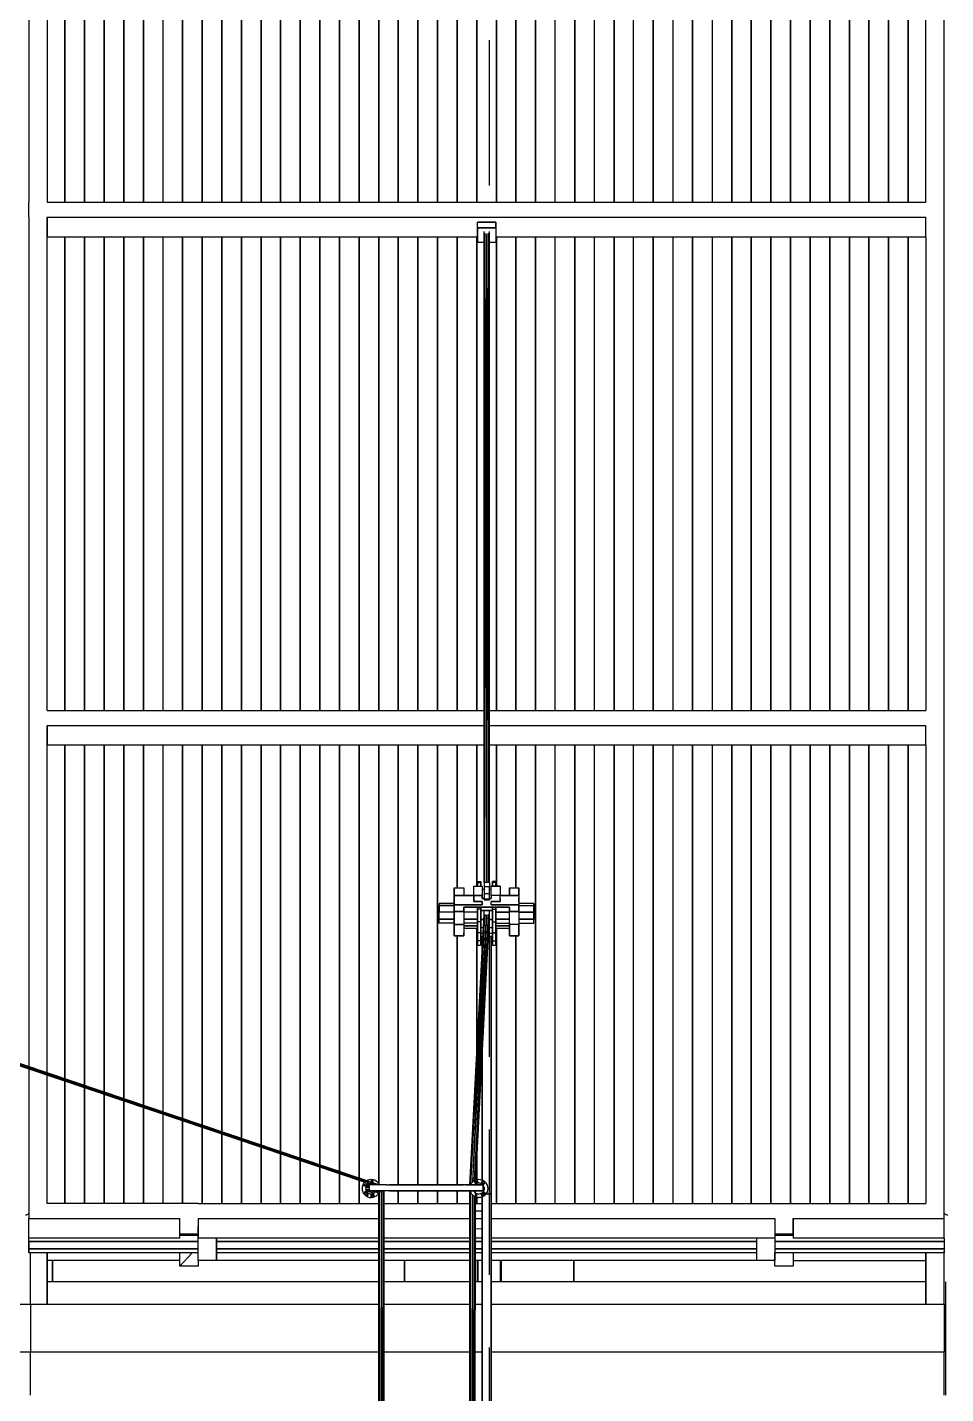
# Model space of a CAD drawing. Extents: x -43 to 90, y 6 to 81.
# Drawn here: x 25.14 to 29.15, y 19.53 to 25.5 of the extents above; entities that cross this region are included whole.
import ezdxf

# ---------------------------------------------------------------- set-up
doc = ezdxf.new("R2010")
doc.units = 0
doc.header["$LTSCALE"] = 0.1
doc.header["$MEASUREMENT"] = 0
doc.linetypes.add('HIDDEN', pattern=[9.525, 6.35, -3.175])
doc.layers.add('cobertura nova', color=4, linetype='CONTINUOUS')
doc.layers.add('hachures cobertura', color=252, linetype='CONTINUOUS')

msp = doc.modelspace()

# ---------------------------------------------------------------- linework, layer by layer
at = {"layer": 'cobertura nova'}
for p, q in [((25.1451, 26.8273), (25.1451, 24.7368)), ((29.1451, 24.7368), (29.1451, 26.8273)), ((25.2251, 26.7408), (25.2251, 24.7368)), ((29.0651, 24.7368), (29.0651, 26.7408)), ((25.1451, 24.6714), (25.1451, 24.7368)), ((25.2251, 24.7368), (29.0651, 24.7368)), ((29.1451, 24.6714), (29.1451, 24.7368)), ((25.1451, 24.6714), (25.1451, 22.5155)), ((25.2251, 24.6714), (29.0651, 24.6714)), ((25.2251, 24.6714), (25.2251, 24.5849)), ((25.2251, 22.5155), (25.2251, 24.6714)), ((29.0651, 24.5849), (29.0651, 24.6714)), ((29.1451, 22.5155), (29.1451, 24.6714)), ((27.1051, 24.6502), (27.1851, 24.6502)), ((27.1051, 24.6258), (27.1051, 24.6502)), ((27.1851, 24.6502), (27.1051, 24.6502)), ((27.1851, 24.6258), (27.1051, 24.6258)), ((27.1051, 24.6258), (27.1051, 24.5605)), ((27.1051, 24.5605), (27.1051, 24.6258)), ((27.1051, 24.6258), (27.1851, 24.6258)), ((27.1851, 24.6502), (27.1851, 24.6258)), ((27.1851, 24.6258), (27.1851, 24.6502)), ((27.1851, 24.6258), (27.1851, 24.5605)), ((27.1051, 24.5849), (25.2251, 24.5849)), ((27.1021, 22.5155), (27.1021, 24.5849)), ((27.1051, 24.5605), (27.1051, 24.5849)), ((27.134, 24.5605), (27.1051, 24.5605)), ((27.134, 21.763), (27.134, 24.6091)), ((27.1372, 21.763), (27.134, 24.6091)), ((27.1373, 24.6023), (27.145, 21.763)), ((27.1373, 21.763), (27.1373, 24.6023)), ((27.1452, 24.5994), (27.153, 21.763)), ((27.1452, 24.5994), (27.1452, 21.763)), ((27.1532, 24.6023), (27.1564, 21.763)), ((27.1532, 21.763), (27.1532, 24.6023)), ((27.1564, 24.6091), (27.1564, 21.763)), ((27.1851, 24.5605), (27.1564, 24.5605)), ((27.1851, 24.5849), (27.1851, 24.5605)), ((29.0651, 24.5849), (27.1851, 24.5849)), ((27.1878, 22.5155), (27.1878, 24.5849)), ((29.0651, 24.5849), (29.0651, 22.5155)), ((25.1451, 22.5155), (25.1451, 22.4502)), ((25.2251, 22.5155), (27.134, 22.5155)), ((27.1564, 22.5155), (29.0651, 22.5155)), ((29.1451, 22.4502), (29.1451, 22.5155)), ((25.1451, 22.4502), (25.1451, 20.9592)), ((25.2251, 22.4502), (27.134, 22.4502)), ((25.2251, 22.4502), (25.2251, 22.3637)), ((25.2251, 20.9322), (25.2251, 22.4502)), ((27.1564, 22.4502), (29.0651, 22.4502)), ((29.0651, 22.3637), (29.0651, 22.4502)), ((29.1451, 20.3597), (29.1451, 22.4502)), ((27.134, 22.3637), (25.2251, 22.3637)), ((29.0651, 22.3637), (27.1564, 22.3637)), ((27.1878, 21.7473), (27.1878, 22.3637)), ((29.0651, 22.3637), (29.0651, 20.3597)), ((27.09, 21.7473), (27.1253, 21.7473)), ((27.09, 21.7067), (27.09, 21.7473)), ((27.1049, 21.7676), (27.1193, 21.7676)), ((27.1049, 21.7676), (27.1049, 21.7489)), ((27.1049, 21.7624), (27.1049, 21.7676)), ((27.1049, 21.7473), (27.1049, 21.7624)), ((27.1049, 21.7624), (27.1193, 21.7624)), ((27.1049, 21.7624), (27.1049, 21.7473)), ((27.1049, 21.7489), (27.1049, 21.7489)), ((27.1049, 21.7473), (27.1049, 21.7489)), ((27.1049, 21.7489), (27.1049, 21.7473)), ((27.1193, 21.7676), (27.1193, 21.7624)), ((27.1193, 21.7624), (27.1193, 21.7676)), ((27.1193, 21.7624), (27.1193, 21.7473)), ((27.1193, 21.7473), (27.1193, 21.7624)), ((27.1253, 21.7473), (27.1253, 21.7067)), ((27.1582, 21.763), (27.1339, 21.763)), ((27.1339, 21.763), (27.1339, 21.744)), ((27.1339, 21.744), (27.1339, 21.7138)), ((27.1582, 21.744), (27.1339, 21.744)), ((27.1582, 21.763), (27.1582, 21.744)), ((27.1582, 21.7138), (27.1582, 21.744)), ((27.1649, 21.7067), (27.1649, 21.7473)), ((27.1649, 21.7473), (27.2041, 21.7473)), ((27.2041, 21.7473), (27.1649, 21.7473)), ((27.1705, 21.7676), (27.1705, 21.7489)), ((27.1705, 21.7624), (27.1705, 21.7676)), ((27.1849, 21.7676), (27.1705, 21.7676)), ((27.1705, 21.7676), (27.1705, 21.7624)), ((27.1705, 21.7489), (27.1705, 21.7676)), ((27.1705, 21.7473), (27.1705, 21.7624)), ((27.1849, 21.7624), (27.1705, 21.7624)), ((27.1705, 21.7624), (27.1705, 21.7473)), ((27.1705, 21.7489), (27.1705, 21.7473)), ((27.1705, 21.7489), (27.1705, 21.7489)), ((27.1705, 21.7473), (27.1705, 21.7489)), ((27.1705, 21.7489), (27.1705, 21.7489)), ((27.1849, 21.7676), (27.1849, 21.7624)), ((27.1849, 21.7624), (27.1849, 21.7676)), ((27.1849, 21.7473), (27.1849, 21.7624)), ((27.1849, 21.7624), (27.1849, 21.7473)), ((27.2041, 21.7473), (27.2041, 21.7067)), ((27.0037, 21.7393), (27.0455, 21.7393)), ((27.0037, 21.7393), (27.0037, 21.696)), ((27.0037, 21.7063), (27.0037, 21.7393)), ((27.0037, 21.696), (27.0037, 21.7063)), ((27.0037, 21.7063), (27.0455, 21.7063)), ((27.0455, 21.7059), (27.0037, 21.7059)), ((27.0037, 21.7059), (27.0037, 21.6654)), ((27.0037, 21.6654), (27.0037, 21.7059)), ((27.0037, 21.7059), (27.0037, 21.7059)), ((27.0037, 21.691), (27.0037, 21.7039)), ((27.0037, 21.6776), (27.0037, 21.696)), ((27.0037, 21.691), (27.0037, 21.691)), ((27.0037, 21.6707), (27.0037, 21.691)), ((27.0037, 21.691), (27.0037, 21.691)), ((27.0455, 21.7393), (27.0455, 21.7063)), ((27.0455, 21.7063), (27.09, 21.7063)), ((27.09, 21.7059), (27.0455, 21.7059)), ((27.09, 21.7201), (27.09, 21.7333)), ((27.09, 21.7201), (27.09, 21.7201)), ((27.09, 21.6796), (27.09, 21.7201)), ((27.1253, 21.7067), (27.09, 21.7067)), ((27.09, 21.7067), (27.09, 21.6928)), ((27.09, 21.6928), (27.09, 21.7067)), ((27.09, 21.7067), (27.09, 21.7067)), ((27.09, 21.7067), (27.1253, 21.7067)), ((27.09, 21.6928), (27.09, 21.6796)), ((27.09, 21.6796), (27.09, 21.6928)), ((27.1253, 21.7333), (27.1339, 21.7333)), ((27.1253, 21.6928), (27.1253, 21.7067)), ((27.1253, 21.7067), (27.1253, 21.7067)), ((27.1253, 21.7067), (27.1253, 21.7067)), ((27.1253, 21.7067), (27.1253, 21.6928)), ((27.1253, 21.7067), (27.1253, 21.7067)), ((27.1339, 21.6928), (27.1253, 21.6928)), ((27.1253, 21.6928), (27.1339, 21.6928)), ((27.1339, 21.7138), (27.1339, 21.6901)), ((27.1582, 21.7138), (27.1339, 21.7138)), ((27.1339, 21.6901), (27.1339, 21.6867)), ((27.1582, 21.6901), (27.1339, 21.6901)), ((27.1339, 21.6867), (27.1582, 21.6867)), ((27.1582, 21.7333), (27.1649, 21.7333)), ((27.1582, 21.6901), (27.1582, 21.7138)), ((27.1649, 21.6928), (27.1582, 21.6928)), ((27.1582, 21.6928), (27.1649, 21.6928)), ((27.1582, 21.6867), (27.1582, 21.6901)), ((27.2041, 21.7067), (27.1649, 21.7067)), ((27.1649, 21.7067), (27.1649, 21.6928)), ((27.2041, 21.6928), (27.2041, 21.7067)), ((27.2041, 21.7063), (27.2447, 21.7063)), ((27.2447, 21.7059), (27.2041, 21.7059)), ((27.2041, 21.6796), (27.2041, 21.6928)), ((27.2041, 21.6928), (27.2041, 21.6796)), ((27.2447, 21.7063), (27.2447, 21.7393)), ((27.2447, 21.7393), (27.2865, 21.7393)), ((27.2447, 21.7393), (27.2447, 21.7063)), ((27.2447, 21.7063), (27.2865, 21.7063)), ((27.2865, 21.7059), (27.2447, 21.7059)), ((27.2865, 21.7063), (27.2865, 21.7393)), ((27.2865, 21.7393), (27.2865, 21.7063)), ((27.2865, 21.7063), (27.2865, 21.7393)), ((27.2865, 21.7063), (27.2865, 21.7059)), ((27.2865, 21.7059), (27.2865, 21.6654)), ((27.2865, 21.6772), (27.2865, 21.6956)), ((26.9383, 21.6707), (26.9383, 21.6621)), ((27.0037, 21.6707), (26.9383, 21.6707)), ((26.9383, 21.6337), (26.9383, 21.6621)), ((26.9383, 21.6621), (27.0037, 21.6621)), ((27.0037, 21.6621), (26.9383, 21.6621)), ((26.9383, 21.6621), (26.9383, 21.6337)), ((26.9383, 21.6022), (26.9383, 21.6337)), ((27.0037, 21.6337), (26.9383, 21.6337)), ((27.0037, 21.6776), (27.0037, 21.6772)), ((27.0037, 21.6776), (27.0037, 21.6776)), ((27.0037, 21.6772), (27.0037, 21.6772)), ((27.0455, 21.6657), (27.0037, 21.6657)), ((27.0037, 21.6654), (27.0037, 21.6554)), ((27.0037, 21.6654), (27.0455, 21.6654)), ((27.0037, 21.6551), (27.0037, 21.6654)), ((27.0037, 21.6554), (27.0037, 21.637)), ((27.0037, 21.6367), (27.0037, 21.6551)), ((27.0037, 21.637), (27.0455, 21.637)), ((27.0455, 21.6367), (27.0037, 21.6367)), ((27.0037, 21.6367), (27.0037, 21.5788)), ((27.0037, 21.5788), (27.0037, 21.6367)), ((27.1253, 21.6657), (27.0455, 21.6657)), ((27.0455, 21.6654), (27.1253, 21.6654)), ((27.0455, 21.6554), (27.0455, 21.6551)), ((27.0455, 21.6551), (27.0455, 21.6554)), ((27.0455, 21.6554), (27.1253, 21.6554)), ((27.0455, 21.6551), (27.0455, 21.6367)), ((27.1253, 21.6551), (27.0455, 21.6551)), ((27.0455, 21.637), (27.0455, 21.6551)), ((27.0455, 21.6367), (27.0455, 21.5788)), ((27.1049, 21.6337), (27.0455, 21.6337)), ((27.0726, 20.442), (27.134, 21.6253)), ((27.0761, 20.4432), (27.134, 21.6253)), ((27.09, 21.6796), (27.1253, 21.6796)), ((27.1253, 21.6796), (27.09, 21.6796)), ((27.1564, 21.6253), (27.0961, 20.4617)), ((27.1049, 21.6461), (27.1049, 21.6551)), ((27.1049, 21.6551), (27.1049, 21.6461)), ((27.1049, 21.5918), (27.1049, 21.6461)), ((27.1193, 21.6461), (27.1049, 21.6461)), ((27.1049, 21.6461), (27.1049, 21.5918)), ((27.1193, 21.6461), (27.1193, 21.6551)), ((27.1193, 21.5918), (27.1193, 21.6461)), ((27.1705, 21.6412), (27.1193, 21.6412)), ((27.1193, 21.6412), (27.1193, 21.602)), ((27.1193, 21.6412), (27.1705, 21.6412)), ((27.1194, 21.6551), (27.1194, 21.6461)), ((27.1194, 21.6461), (27.1194, 21.5918)), ((27.1253, 21.6796), (27.1253, 21.6657)), ((27.1253, 21.6654), (27.1253, 21.6796)), ((27.1253, 21.6654), (27.1253, 21.6796)), ((27.1253, 21.6554), (27.1649, 21.6554)), ((27.1649, 21.6551), (27.1253, 21.6551)), ((27.134, 21.6253), (27.134, 21.6412)), ((27.134, 21.6253), (27.1373, 21.6213)), ((27.1532, 21.6213), (27.1564, 21.6253)), ((27.1557, 21.6412), (27.1564, 21.6253)), ((27.1564, 21.6412), (27.1564, 21.6253)), ((27.1649, 21.6657), (27.1649, 21.6796)), ((27.1649, 21.6796), (27.2041, 21.6796)), ((27.2041, 21.6796), (27.1649, 21.6796)), ((27.1649, 21.6657), (27.1649, 21.6654)), ((27.2447, 21.6657), (27.1649, 21.6657)), ((27.1649, 21.6654), (27.1649, 21.6657)), ((27.1649, 21.6654), (27.2447, 21.6654)), ((27.1649, 21.6554), (27.2447, 21.6554)), ((27.2447, 21.6551), (27.1649, 21.6551)), ((27.1705, 21.6551), (27.1705, 21.6461)), ((27.1705, 21.6461), (27.1705, 21.6551)), ((27.1705, 21.6551), (27.1705, 21.6412)), ((27.1705, 21.6461), (27.1849, 21.6461)), ((27.1705, 21.6461), (27.1705, 21.5918)), ((27.1705, 21.5918), (27.1705, 21.6461)), ((27.1705, 21.6412), (27.1705, 21.6412)), ((27.1705, 21.6412), (27.1705, 21.602)), ((27.1849, 21.6461), (27.1849, 21.6551)), ((27.1849, 21.6551), (27.1849, 21.6461)), ((27.1849, 21.5918), (27.1849, 21.6461)), ((27.1849, 21.6461), (27.1849, 21.5918)), ((27.1849, 21.6337), (27.2447, 21.6337)), ((27.2447, 21.6337), (27.1849, 21.6337)), ((27.1849, 21.6337), (27.1849, 21.6022)), ((27.2865, 21.6657), (27.2447, 21.6657)), ((27.2447, 21.6654), (27.2865, 21.6654)), ((27.2447, 21.6551), (27.2447, 21.6554)), ((27.2447, 21.6367), (27.2447, 21.6551)), ((27.2447, 21.6551), (27.2447, 21.637)), ((27.2447, 21.637), (27.2865, 21.637)), ((27.2865, 21.6367), (27.2447, 21.6367)), ((27.2447, 21.5788), (27.2447, 21.6367)), ((27.3519, 21.6707), (27.2865, 21.6707)), ((27.2865, 21.6654), (27.2865, 21.6551)), ((27.2865, 21.6554), (27.2865, 21.6654)), ((27.2865, 21.6621), (27.3519, 21.6621)), ((27.2865, 21.637), (27.2865, 21.6554)), ((27.2865, 21.6551), (27.2865, 21.6367)), ((27.2865, 21.6367), (27.2865, 21.5788)), ((27.2865, 21.6337), (27.3519, 21.6337)), ((27.3519, 21.6337), (27.2865, 21.6337)), ((27.3519, 21.6621), (27.3519, 21.6707)), ((27.3519, 21.6707), (27.3519, 21.6621)), ((27.3519, 21.6337), (27.3519, 21.6621)), ((27.3519, 21.6621), (27.3519, 21.6337)), ((27.3519, 21.6337), (27.3519, 21.6337)), ((27.3519, 21.6022), (27.3519, 21.6337)), ((27.3519, 21.6337), (27.3519, 21.6022)), ((23.1915, 21.6186), (26.6774, 20.442)), ((23.1915, 21.6157), (26.6773, 20.442)), ((23.1915, 21.6157), (26.6206, 20.4591)), ((23.1915, 21.6106), (26.6204, 20.459)), ((26.6163, 20.4561), (23.1915, 21.6106)), ((23.1915, 21.6063), (26.6162, 20.4561)), ((23.1915, 21.6063), (26.6128, 20.4533)), ((26.6128, 20.4533), (23.1915, 21.6053)), ((26.6119, 20.4523), (23.1915, 21.6052)), ((26.9383, 21.586), (26.9383, 21.6022)), ((27.0037, 21.6022), (26.9383, 21.6022)), ((26.9383, 21.6022), (27.0037, 21.6022)), ((27.0037, 21.586), (26.9383, 21.586)), ((27.0037, 21.586), (27.0037, 21.5733)), ((27.0037, 21.5305), (27.0037, 21.586)), ((27.0455, 21.5788), (27.0037, 21.5788)), ((27.0037, 21.5788), (27.0037, 21.5434)), ((27.0037, 21.5788), (27.0455, 21.5788)), ((27.0037, 21.5788), (27.0037, 21.5788)), ((27.0037, 21.5434), (27.0037, 21.5788)), ((27.0037, 21.5733), (27.0037, 21.5629)), ((27.1049, 21.6022), (27.0455, 21.6022)), ((27.0455, 21.6022), (27.1049, 21.6022)), ((27.1049, 21.586), (27.0455, 21.586)), ((27.0455, 21.5788), (27.0455, 21.5434)), ((27.1049, 21.5733), (27.0455, 21.5733)), ((27.0455, 21.5733), (27.1049, 21.5733)), ((27.0762, 20.4433), (27.1373, 21.6213)), ((27.0846, 20.4543), (27.1373, 21.6213)), ((27.0848, 20.4545), (27.1452, 21.6196)), ((27.1452, 21.6196), (27.0927, 20.4599)), ((27.0929, 20.4601), (27.1532, 21.6213)), ((27.1532, 21.6213), (27.0961, 20.4617)), ((27.1049, 21.586), (27.1049, 21.6022)), ((27.1193, 21.5918), (27.1049, 21.5918)), ((27.1049, 21.5918), (27.1049, 21.5425)), ((27.1049, 21.5425), (27.1049, 21.5918)), ((27.1049, 21.5593), (27.1049, 21.586)), ((27.1049, 21.586), (27.1049, 21.5593)), ((27.1327, 21.602), (27.1193, 21.602)), ((27.1193, 21.602), (27.1327, 21.602)), ((27.1193, 21.5425), (27.1193, 21.5918)), ((27.1193, 21.5663), (27.1309, 21.5663)), ((27.1194, 21.5918), (27.1194, 21.5425)), ((27.1373, 21.6213), (27.1452, 21.6196)), ((27.1452, 21.6196), (27.1532, 21.6213)), ((27.1534, 21.5663), (27.1705, 21.5663)), ((27.1705, 21.602), (27.1552, 21.602)), ((27.1552, 21.602), (27.1705, 21.602)), ((27.1705, 21.602), (27.1705, 21.602)), ((27.1705, 21.602), (27.1705, 21.5663)), ((27.1705, 21.5918), (27.1849, 21.5918)), ((27.1705, 21.5918), (27.1705, 21.5425)), ((27.1705, 21.5425), (27.1705, 21.5918)), ((27.1705, 21.5663), (27.1705, 21.5413)), ((27.1849, 21.6022), (27.2447, 21.6022)), ((27.2447, 21.6022), (27.1849, 21.6022)), ((27.1849, 21.5425), (27.1849, 21.5918)), ((27.1849, 21.5918), (27.1849, 21.5425)), ((27.1849, 21.586), (27.2447, 21.586)), ((27.2447, 21.5733), (27.1849, 21.5733)), ((27.1849, 21.5733), (27.2447, 21.5733)), ((27.2447, 21.586), (27.2447, 21.5733)), ((27.2447, 21.5434), (27.2447, 21.586)), ((27.2865, 21.5788), (27.2447, 21.5788)), ((27.2447, 21.5434), (27.2447, 21.5788)), ((27.2447, 21.5788), (27.2447, 21.5434)), ((27.2865, 21.6022), (27.3519, 21.6022)), ((27.3519, 21.6022), (27.2865, 21.6022)), ((27.2865, 21.586), (27.3519, 21.586)), ((27.2865, 21.5788), (27.2865, 21.5434)), ((27.2865, 21.5305), (27.2865, 21.5788)), ((27.2865, 21.5788), (27.2865, 21.5733)), ((27.2865, 21.5622), (27.2865, 21.5788)), ((27.2865, 21.5434), (27.2865, 21.5788)), ((27.2865, 21.5733), (27.2865, 21.5622)), ((27.3519, 21.586), (27.3519, 21.6022)), ((27.0037, 21.5629), (27.0037, 21.5629)), ((27.0037, 21.5622), (27.0037, 21.5629)), ((27.0037, 21.5622), (27.0037, 21.5622)), ((27.0037, 21.5434), (27.0037, 21.5305)), ((27.0037, 21.5305), (27.0037, 21.5434)), ((27.0037, 21.5305), (27.0455, 21.5305)), ((27.0455, 21.5305), (27.0037, 21.5305)), ((27.0164, 20.442), (27.0164, 21.5305)), ((27.0455, 21.5629), (27.1049, 21.5629)), ((27.1049, 21.5622), (27.0455, 21.5622)), ((27.0455, 21.5434), (27.0455, 21.5305)), ((27.0455, 21.5305), (27.0455, 21.5434)), ((27.1021, 21.0103), (27.1021, 21.5622)), ((27.1021, 21.5622), (27.1021, 21.0103)), ((27.1049, 21.5593), (27.1049, 21.5593)), ((27.1049, 21.5173), (27.1049, 21.5593)), ((27.1049, 21.5593), (27.1049, 21.5173)), ((27.1193, 21.5425), (27.1049, 21.5425)), ((27.1049, 21.5425), (27.1049, 21.5077)), ((27.1049, 21.5077), (27.1049, 21.5425)), ((27.1049, 21.5173), (27.1049, 21.5173)), ((27.1049, 21.4943), (27.1049, 21.5173)), ((27.1049, 21.5173), (27.1049, 21.4943)), ((27.1193, 21.5077), (27.1049, 21.5077)), ((27.1049, 21.5077), (27.1049, 21.4891)), ((27.1049, 21.4891), (27.1049, 21.5077)), ((27.1193, 21.5077), (27.1193, 21.5425)), ((27.1193, 21.5413), (27.1296, 21.5413)), ((27.1193, 21.5278), (27.1289, 21.5278)), ((27.1193, 21.4891), (27.1193, 21.5077)), ((27.1194, 21.5425), (27.1194, 21.5077)), ((27.1194, 21.5173), (27.1194, 21.5278)), ((27.1194, 21.4943), (27.1194, 21.5173)), ((27.1194, 21.5077), (27.1194, 21.4891)), ((27.1253, 21.4588), (27.1253, 21.5278)), ((27.1253, 21.5278), (27.1253, 21.4588)), ((27.1253, 21.4581), (27.1253, 21.5278)), ((27.1253, 21.5278), (27.1253, 21.4581)), ((27.1514, 21.5278), (27.1705, 21.5278)), ((27.1521, 21.5413), (27.1705, 21.5413)), ((27.1648, 20.4022), (27.1649, 21.5278)), ((27.1648, 21.5278), (27.1648, 20.4022)), ((27.1705, 21.5425), (27.1849, 21.5425)), ((27.1849, 21.5425), (27.1705, 21.5425)), ((27.1705, 21.5425), (27.1705, 21.5077)), ((27.1705, 21.5077), (27.1705, 21.5425)), ((27.1705, 21.5413), (27.1705, 21.5278)), ((27.1705, 21.5278), (27.1705, 21.5173)), ((27.1705, 21.5173), (27.1705, 21.5173)), ((27.1705, 21.4943), (27.1705, 21.5173)), ((27.1705, 21.5173), (27.1705, 21.4943)), ((27.1705, 21.5077), (27.1849, 21.5077)), ((27.1705, 21.5077), (27.1705, 21.4891)), ((27.1705, 21.4891), (27.1705, 21.5077)), ((27.1849, 21.5629), (27.2447, 21.5629)), ((27.2447, 21.5622), (27.1849, 21.5622)), ((27.1849, 21.5425), (27.1849, 21.5425)), ((27.1849, 21.5077), (27.1849, 21.5425)), ((27.1849, 21.5425), (27.1849, 21.5077)), ((27.1849, 21.4891), (27.1849, 21.5077)), ((27.1849, 21.5077), (27.1849, 21.4891)), ((27.1878, 20.3597), (27.1878, 21.5622)), ((27.1878, 21.5622), (27.1878, 20.3597)), ((27.2447, 21.5629), (27.2447, 21.5629)), ((27.2447, 21.5622), (27.2447, 21.5622)), ((27.2447, 21.5305), (27.2447, 21.5434)), ((27.2447, 21.5434), (27.2447, 21.5305)), ((27.2865, 21.5305), (27.2447, 21.5305)), ((27.2447, 21.5305), (27.2865, 21.5305)), ((27.2735, 20.3597), (27.2735, 21.5305)), ((27.2865, 21.5434), (27.2865, 21.5305)), ((27.2865, 21.5434), (27.2865, 21.5305)), ((27.2865, 21.5305), (27.2865, 21.5434)), ((27.1049, 21.4943), (27.1049, 21.4891)), ((27.1049, 21.4891), (27.1193, 21.4891)), ((27.1194, 21.4891), (27.1194, 21.4943)), ((27.1705, 21.4943), (27.1705, 21.4943)), ((27.1705, 21.4891), (27.1705, 21.4943)), ((27.1705, 21.4943), (27.1705, 21.4943)), ((27.1705, 21.4943), (27.1705, 21.4891)), ((27.1705, 21.4891), (27.1849, 21.4891)), ((27.1849, 21.4943), (27.1849, 21.4891)), ((27.1253, 21.0247), (27.1253, 20.4619)), ((27.1253, 20.4619), (27.1253, 21.0246)), ((27.1253, 20.4619), (27.1253, 21.0243)), ((27.1253, 21.0243), (27.1253, 20.4619)), ((25.1451, 20.9467), (25.1451, 20.3597)), ((25.2251, 20.3597), (25.2251, 20.9198)), ((27.1021, 20.4635), (27.1021, 20.5763)), ((27.1021, 20.5763), (27.1021, 20.4635)), ((26.3306, 20.3597), (26.3306, 20.5471)), ((26.4164, 20.3597), (26.4164, 20.5182)), ((26.5021, 20.3597), (26.5021, 20.4893)), ((26.5878, 20.3597), (26.5878, 20.4604)), ((26.6018, 20.4329), (26.6011, 20.4252)), ((26.6041, 20.4403), (26.6018, 20.4329)), ((26.6077, 20.4471), (26.6041, 20.4403)), ((26.6041, 20.4403), (26.6205, 20.4385)), ((26.6041, 20.4403), (26.6183, 20.4344)), ((26.6126, 20.4531), (26.6077, 20.4471)), ((26.6077, 20.4471), (26.6205, 20.4385)), ((26.6186, 20.458), (26.6126, 20.4531)), ((26.6126, 20.4531), (26.6235, 20.4422)), ((26.617, 20.4299), (26.6165, 20.4252)), ((26.6183, 20.4344), (26.617, 20.4299)), ((26.6174, 20.4314), (26.6313, 20.43)), ((26.6179, 20.4329), (26.6313, 20.4329)), ((26.6205, 20.4385), (26.6183, 20.4344)), ((26.6313, 20.4474), (26.6186, 20.458)), ((26.6186, 20.458), (26.6272, 20.4452)), ((26.6235, 20.4422), (26.6205, 20.4385)), ((26.6206, 20.4387), (26.6313, 20.4376)), ((26.6254, 20.4616), (26.623, 20.4604)), ((26.6272, 20.4452), (26.6235, 20.4422)), ((26.6253, 20.4436), (26.6334, 20.442)), ((26.6328, 20.4639), (26.6254, 20.4616)), ((26.6254, 20.4616), (26.6264, 20.4592)), ((26.6313, 20.4474), (26.6272, 20.4452)), ((26.6272, 20.4452), (26.6352, 20.4444)), ((26.6423, 20.442), (26.6294, 20.4464)), ((26.6463, 20.442), (26.6309, 20.4472)), ((26.6309, 20.4472), (26.6463, 20.442)), ((26.6358, 20.4487), (26.6313, 20.4474)), ((26.6313, 20.442), (26.6313, 20.4149)), ((26.7079, 20.442), (26.6313, 20.442)), ((26.6405, 20.4646), (26.6328, 20.4639)), ((26.6405, 20.4492), (26.6358, 20.4487)), ((26.6375, 20.4489), (26.6573, 20.4423)), ((26.6572, 20.4423), (26.6377, 20.4489)), ((26.6438, 20.4533), (26.6405, 20.4646)), ((26.6482, 20.4639), (26.6405, 20.4646)), ((26.6452, 20.4487), (26.6405, 20.4492)), ((26.6497, 20.4474), (26.6452, 20.4487)), ((26.6482, 20.4639), (26.6459, 20.4526)), ((26.6493, 20.4515), (26.6482, 20.4639)), ((26.6556, 20.4616), (26.6482, 20.4639)), ((26.6538, 20.4452), (26.6497, 20.4474)), ((26.6574, 20.4422), (26.6538, 20.4452)), ((26.6624, 20.458), (26.6556, 20.4616)), ((26.6576, 20.442), (26.6574, 20.4422)), ((26.6684, 20.4531), (26.6624, 20.458)), ((26.6684, 20.4531), (26.6733, 20.4471)), ((26.669, 20.442), (26.6708, 20.4442)), ((26.6708, 20.4442), (26.6733, 20.4471)), ((26.6733, 20.4471), (26.6757, 20.4426)), ((26.7079, 20.442), (26.7196, 20.442)), ((27.1307, 20.442), (26.7196, 20.442)), ((26.7196, 20.442), (27.0438, 20.442)), ((27.054, 20.442), (27.1307, 20.442)), ((27.0782, 20.4471), (27.0755, 20.442)), ((27.0831, 20.4531), (27.0782, 20.4471)), ((27.0891, 20.458), (27.0831, 20.4531)), ((27.0959, 20.4616), (27.0891, 20.458)), ((27.1018, 20.4474), (27.0891, 20.458)), ((27.0891, 20.458), (27.0977, 20.4452)), ((27.094, 20.4422), (27.0939, 20.442)), ((27.0977, 20.4452), (27.094, 20.4422)), ((27.0952, 20.4431), (27.0951, 20.442)), ((27.0951, 20.4431), (27.0951, 20.442)), ((27.1033, 20.4639), (27.0959, 20.4616)), ((27.0959, 20.4616), (27.1018, 20.4474)), ((27.1063, 20.4487), (27.0959, 20.4616)), ((27.1018, 20.4474), (27.0977, 20.4452)), ((27.1063, 20.4487), (27.1018, 20.4474)), ((27.111, 20.4646), (27.1033, 20.4639)), ((27.1033, 20.4639), (27.1063, 20.4487)), ((27.111, 20.4492), (27.1063, 20.4487)), ((27.1187, 20.4639), (27.111, 20.4646)), ((27.1157, 20.4487), (27.111, 20.4492)), ((27.1202, 20.4474), (27.1157, 20.4487)), ((27.1261, 20.4616), (27.1187, 20.4639)), ((27.1243, 20.4452), (27.1202, 20.4474)), ((27.1243, 20.4452), (27.1261, 20.4616)), ((27.1243, 20.4452), (27.1329, 20.458)), ((27.1279, 20.4422), (27.1243, 20.4452)), ((27.1329, 20.458), (27.1261, 20.4616)), ((27.1279, 20.4422), (27.1389, 20.4531)), ((27.1281, 20.442), (27.1279, 20.4422)), ((27.1307, 20.4149), (27.1307, 20.442)), ((27.1307, 20.442), (27.1307, 20.4149)), ((27.1309, 20.4385), (27.1307, 20.4388)), ((27.1309, 20.4385), (27.1389, 20.4531)), ((27.1331, 20.4344), (27.1309, 20.4385)), ((27.1389, 20.4531), (27.1329, 20.458)), ((27.1345, 20.4299), (27.1331, 20.4344)), ((27.1345, 20.4299), (27.135, 20.4252)), ((27.1389, 20.4531), (27.1438, 20.4471)), ((27.1438, 20.4471), (27.1474, 20.4403)), ((27.1474, 20.4403), (27.1496, 20.4329)), ((27.1496, 20.4329), (27.1504, 20.4252)), ((26.6011, 20.4252), (26.6018, 20.4175)), ((26.6018, 20.4175), (26.6041, 20.4101)), ((26.6041, 20.4101), (26.6077, 20.4033)), ((26.6077, 20.4033), (26.6183, 20.416)), ((26.6077, 20.4033), (26.6205, 20.4119)), ((26.6077, 20.4033), (26.6126, 20.3973)), ((26.6126, 20.3973), (26.6235, 20.4083)), ((26.6126, 20.3973), (26.6186, 20.3924)), ((26.6165, 20.4252), (26.617, 20.4205)), ((26.6166, 20.4237), (26.6313, 20.4222)), ((26.617, 20.4205), (26.6183, 20.416)), ((26.6179, 20.4175), (26.6313, 20.4175)), ((26.6183, 20.416), (26.6205, 20.4119)), ((26.6184, 20.4159), (26.6603, 20.4118)), ((26.6186, 20.3924), (26.6272, 20.4053)), ((26.6186, 20.3924), (26.6254, 20.3888)), ((26.6194, 20.414), (26.6557, 20.4068)), ((26.6205, 20.4119), (26.6235, 20.4083)), ((26.6235, 20.4083), (26.6272, 20.4053)), ((26.6254, 20.3888), (26.6272, 20.4053)), ((26.6254, 20.3888), (26.6328, 20.3866)), ((26.6272, 20.4053), (26.6313, 20.4031)), ((26.7079, 20.4149), (26.6313, 20.4149)), ((26.6313, 20.4031), (26.6358, 20.4017)), ((26.6328, 20.3866), (26.6405, 20.3858)), ((26.6358, 20.4017), (26.6405, 20.4012)), ((26.6452, 20.4017), (26.6405, 20.4012)), ((26.6405, 20.3858), (26.6405, 20.4012)), ((26.6405, 20.4012), (26.6482, 20.3866)), ((26.6482, 20.3866), (26.6405, 20.3858)), ((26.6497, 20.4031), (26.6452, 20.4017)), ((26.6452, 20.4017), (26.6556, 20.3888)), ((26.6452, 20.4017), (26.6482, 20.3866)), ((26.6556, 20.3888), (26.6482, 20.3866)), ((26.6538, 20.4053), (26.6497, 20.4031)), ((26.6497, 20.4031), (26.6556, 20.3888)), ((26.6574, 20.4083), (26.6538, 20.4053)), ((26.6624, 20.3924), (26.6556, 20.3888)), ((26.6604, 20.4119), (26.6574, 20.4083)), ((26.662, 20.4149), (26.6604, 20.4119)), ((26.6604, 20.4119), (26.6769, 20.4101)), ((26.6604, 20.4119), (26.6733, 20.4033)), ((26.6684, 20.3973), (26.6624, 20.3924)), ((26.6653, 20.4149), (26.6769, 20.4101)), ((26.6733, 20.4033), (26.6684, 20.3973)), ((26.6769, 20.4101), (26.6733, 20.4033)), ((26.6735, 20.3597), (26.6735, 20.4038)), ((26.6735, 20.4038), (26.6735, 20.3597)), ((26.6782, 15.3387), (26.6741, 20.4049)), ((26.6749, 15.3388), (26.6741, 20.4048)), ((26.6784, 20.4149), (26.6769, 20.4101)), ((26.6861, 15.3387), (26.6774, 20.4117)), ((26.6782, 15.3387), (26.6774, 20.4116)), ((26.6861, 15.3387), (26.6853, 20.4149)), ((26.6853, 20.4149), (26.6941, 15.3387)), ((26.6933, 20.4149), (26.6973, 15.3388)), ((26.6933, 20.4149), (26.6941, 15.3387)), ((26.6966, 20.4149), (26.6973, 15.3388)), ((26.7196, 20.4149), (26.7079, 20.4149)), ((27.054, 20.4149), (26.7196, 20.4149)), ((26.7196, 20.4149), (27.1307, 20.4149)), ((27.1307, 20.4149), (27.054, 20.4149)), ((27.0711, 15.3388), (27.0722, 20.4149)), ((27.0722, 20.4149), (27.0744, 15.3387)), ((27.0731, 20.4149), (27.0746, 20.4101)), ((27.0744, 15.3387), (27.0755, 20.4084)), ((27.0746, 20.4101), (27.0782, 20.4033)), ((27.0823, 15.3387), (27.0755, 20.4084)), ((27.0782, 20.4033), (27.0831, 20.3973)), ((27.0823, 15.3387), (27.0834, 20.3971)), ((27.0831, 20.3973), (27.0891, 20.3924)), ((27.0903, 15.3387), (27.0835, 20.397)), ((27.0891, 20.3924), (27.0959, 20.3888)), ((27.0894, 20.4149), (27.091, 20.4119)), ((27.0903, 15.3387), (27.0914, 20.3912)), ((27.091, 20.4119), (27.094, 20.4083)), ((27.0914, 20.4149), (27.0914, 20.4115)), ((27.0914, 20.4115), (27.0914, 20.4149)), ((27.0914, 20.3912), (27.0936, 15.3388)), ((27.0947, 20.3895), (27.0936, 15.3388)), ((27.094, 20.4083), (27.0977, 20.4053)), ((27.0947, 20.4149), (27.0947, 20.4077)), ((27.0959, 20.3888), (27.0977, 20.4053)), ((27.0959, 20.3888), (27.1018, 20.4031)), ((27.0959, 20.3888), (27.1033, 20.3866)), ((27.0977, 20.4053), (27.1018, 20.4031)), ((27.1033, 20.3866), (27.1018, 20.4031)), ((27.1018, 20.4031), (27.1063, 20.4017)), ((27.1021, 20.3597), (27.1021, 20.3869)), ((27.1021, 20.3869), (27.1021, 20.3597)), ((27.1033, 20.3866), (27.111, 20.3858)), ((27.1063, 20.4017), (27.111, 20.4012)), ((27.1157, 20.4017), (27.111, 20.4012)), ((27.1187, 20.3866), (27.111, 20.3858)), ((27.1202, 20.4031), (27.1157, 20.4017)), ((27.1261, 20.3888), (27.1187, 20.3866)), ((27.1243, 20.4053), (27.1202, 20.4031)), ((27.1202, 20.4031), (27.1329, 20.3924)), ((27.1202, 20.4031), (27.1261, 20.3888)), ((27.1279, 20.4083), (27.1243, 20.4053)), ((27.1243, 20.4053), (27.1329, 20.3924)), ((27.1253, 19.9195), (27.1253, 20.3886)), ((27.1253, 20.3886), (27.1253, 18.5206)), ((27.1253, 20.3886), (27.1253, 20.3768)), ((27.1253, 18.5206), (27.1253, 20.3886)), ((27.1253, 20.3768), (27.1253, 19.8187)), ((27.1253, 20.3768), (27.1253, 20.3768)), ((27.1253, 20.3768), (27.1253, 20.3768)), ((27.1253, 18.5628), (27.1253, 20.3768)), ((27.1253, 20.3768), (27.1253, 20.2311)), ((27.1329, 20.3924), (27.1261, 20.3888)), ((27.1309, 20.4119), (27.1279, 20.4083)), ((27.1279, 20.4083), (27.1438, 20.4033)), ((27.1279, 20.4083), (27.1389, 20.3973)), ((27.1307, 20.4213), (27.1345, 20.4205)), ((27.1307, 20.4194), (27.1341, 20.4191)), ((27.1307, 20.4175), (27.1336, 20.4175)), ((27.1331, 20.416), (27.1309, 20.4119)), ((27.1309, 20.4119), (27.1438, 20.4033)), ((27.1389, 20.3973), (27.1329, 20.3924)), ((27.1345, 20.4205), (27.1331, 20.416)), ((27.135, 20.4252), (27.1345, 20.4205)), ((27.1438, 20.4033), (27.1389, 20.3973)), ((27.1428, 20.4022), (27.1648, 20.4022)), ((27.1648, 20.4022), (27.1428, 20.4022)), ((27.1474, 20.4101), (27.1438, 20.4033)), ((27.1496, 20.4175), (27.1474, 20.4101)), ((27.1504, 20.4252), (27.1496, 20.4175)), ((27.1648, 20.4022), (27.1648, 18.5206)), ((27.1648, 20.4022), (27.1648, 20.4022)), ((27.1648, 20.4022), (27.1648, 20.4022)), ((27.1648, 18.5206), (27.1648, 20.4022)), ((25.1306, 20.3087), (25.1451, 20.314)), ((25.1451, 20.314), (25.1306, 20.3087)), ((25.1451, 20.3597), (25.1451, 20.2943)), ((25.8051, 20.3597), (25.2251, 20.3597)), ((25.8851, 20.3597), (25.8051, 20.3597)), ((25.8851, 20.3597), (26.6741, 20.3597)), ((26.6966, 20.3597), (27.0722, 20.3597)), ((27.1253, 20.3265), (27.0946, 20.3257)), ((27.0947, 20.3597), (27.1253, 20.3597)), ((27.1648, 20.3597), (28.4051, 20.3597)), ((28.4051, 20.3597), (28.4851, 20.3597)), ((28.4851, 20.3597), (29.0651, 20.3597)), ((29.1451, 20.2943), (29.1451, 20.3597)), ((29.1592, 20.3087), (29.1451, 20.3139)), ((29.1451, 20.3139), (29.1592, 20.3087)), ((25.1451, 20.2943), (25.2251, 20.2943)), ((25.1451, 20.2078), (25.1451, 20.2943)), ((25.2251, 20.2943), (25.8051, 20.2943)), ((25.8051, 20.2078), (25.8051, 20.2943)), ((25.885, 20.2607), (25.885, 20.2607)), ((25.885, 20.1107), (25.885, 20.2607)), ((25.8851, 20.2943), (26.6741, 20.2943)), ((25.8851, 20.2943), (25.8851, 20.2078)), ((25.8851, 20.2943), (25.8851, 20.2607)), ((26.6966, 20.2943), (27.0721, 20.2943)), ((27.0946, 20.2943), (27.1253, 20.2943)), ((27.0946, 20.2493), (27.1253, 20.2504)), ((27.1648, 20.2943), (28.4051, 20.2943)), ((28.4051, 20.2943), (28.4051, 20.2078)), ((28.4851, 20.2943), (29.0651, 20.2943)), ((28.4851, 20.2278), (28.4851, 20.2943)), ((28.4851, 20.2943), (28.4851, 20.2078)), ((28.4851, 20.2607), (28.4851, 20.2607)), ((29.0651, 20.2943), (29.1451, 20.2943)), ((29.1451, 20.2078), (29.1451, 20.2943)), ((25.1451, 20.1929), (25.1451, 20.2078)), ((25.1451, 20.1785), (25.1451, 20.2078)), ((25.2251, 20.2078), (25.1451, 20.2078)), ((25.1451, 20.1611), (25.1451, 20.1929)), ((25.1451, 20.1929), (25.1451, 20.1929)), ((25.1451, 20.1929), (25.885, 20.1929)), ((25.885, 20.1929), (25.1451, 20.1929)), ((25.1451, 20.1929), (25.1451, 20.1611)), ((25.8051, 20.2078), (25.2251, 20.2078)), ((25.8051, 20.2278), (25.885, 20.2278)), ((25.8051, 20.2206), (25.885, 20.2206)), ((26.6741, 20.2078), (25.8851, 20.2078)), ((25.965, 20.2078), (25.965, 20.1107)), ((25.965, 20.1107), (25.965, 20.2078)), ((25.965, 20.1929), (26.6741, 20.1929)), ((26.6741, 20.1929), (25.965, 20.1929)), ((27.0721, 20.2078), (26.6966, 20.2078)), ((26.6966, 20.1929), (27.0721, 20.1929)), ((27.0721, 20.1929), (26.6966, 20.1929)), ((27.1253, 20.2078), (27.0946, 20.2078)), ((27.0946, 20.1929), (27.1253, 20.1929)), ((27.1253, 20.1929), (27.0946, 20.1929)), ((27.1648, 20.2311), (27.1648, 19.8187)), ((27.1648, 19.9195), (27.1648, 20.2311)), ((28.4051, 20.2078), (27.1648, 20.2078)), ((27.1648, 20.1929), (28.325, 20.1929)), ((28.325, 20.1929), (27.1648, 20.1929)), ((28.325, 20.2078), (28.325, 20.1107)), ((28.405, 20.2078), (28.405, 20.1107)), ((28.405, 20.1929), (29.1451, 20.1929)), ((29.1451, 20.1929), (28.405, 20.1929)), ((28.4051, 20.2278), (28.4851, 20.2278)), ((28.4051, 20.2206), (28.4851, 20.2206)), ((29.0651, 20.2078), (28.4851, 20.2078)), ((29.1451, 20.2078), (29.0651, 20.2078)), ((29.1451, 20.2078), (29.1451, 20.1929)), ((29.1451, 20.1929), (29.1451, 20.1611)), ((25.1451, 20.1785), (25.1451, 20.1785)), ((25.1451, 20.1508), (25.1451, 20.1785)), ((25.1451, 20.1436), (25.1451, 20.1611)), ((25.1451, 20.1611), (25.885, 20.1611)), ((25.885, 20.1611), (25.1451, 20.1611)), ((25.1451, 20.1611), (25.1451, 20.1436)), ((25.885, 20.1436), (25.1451, 20.1436)), ((25.1516, 19.9195), (25.1516, 20.1436)), ((25.225, 20.1436), (25.225, 20.1107)), ((25.225, 20.1436), (25.225, 19.9195)), ((25.225, 19.9195), (25.225, 20.1436)), ((25.8051, 20.0852), (25.8051, 20.1436)), ((25.859, 20.1436), (25.8051, 20.0852)), ((25.965, 20.1611), (26.6741, 20.1611)), ((26.6741, 20.1611), (25.965, 20.1611)), ((26.6741, 20.1436), (25.965, 20.1436)), ((26.6966, 20.1611), (27.0721, 20.1611)), ((27.0721, 20.1611), (26.6966, 20.1611)), ((27.0721, 20.1436), (26.6966, 20.1436)), ((27.0946, 20.1611), (27.1253, 20.1611)), ((27.1253, 20.1611), (27.0946, 20.1611)), ((27.1253, 20.1436), (27.0946, 20.1436)), ((27.1648, 20.1611), (28.325, 20.1611)), ((28.325, 20.1611), (27.1648, 20.1611)), ((28.325, 20.1436), (27.1648, 20.1436)), ((28.325, 20.1436), (28.325, 20.1107)), ((28.405, 20.1611), (29.1451, 20.1611)), ((29.1451, 20.1611), (28.405, 20.1611)), ((28.405, 20.1436), (28.405, 20.1107)), ((29.1451, 20.1436), (28.405, 20.1436)), ((28.4051, 20.0852), (28.4051, 20.1436)), ((28.4851, 20.1436), (28.4851, 20.0852)), ((29.065, 20.1436), (29.065, 20.1107)), ((29.065, 20.1107), (29.065, 20.1436)), ((29.065, 20.1436), (29.065, 19.9195)), ((29.065, 19.9195), (29.065, 20.1436)), ((29.145, 19.9195), (29.145, 20.1436)), ((29.1451, 20.1611), (29.1451, 20.1436)), ((29.1451, 20.1436), (29.1451, 20.1508)), ((25.8051, 20.1107), (25.225, 20.1107)), ((25.225, 19.9195), (25.225, 20.1107)), ((25.248, 20.0168), (25.248, 20.1107)), ((25.248, 20.0168), (25.248, 20.1107)), ((25.248, 20.1107), (25.248, 20.0168)), ((25.8851, 20.0852), (25.8051, 20.0852)), ((25.965, 20.1107), (25.885, 20.1107)), ((25.885, 20.1107), (25.885, 20.1107)), ((25.8851, 20.1107), (25.8851, 20.0852)), ((26.6741, 20.1107), (25.965, 20.1107)), ((27.0721, 20.1107), (26.6966, 20.1107)), ((26.7866, 20.0168), (26.7866, 20.1107)), ((26.7866, 20.1107), (26.7866, 20.0168)), ((26.7866, 20.0168), (26.7866, 20.1107)), ((27.1253, 20.1107), (27.0946, 20.1107)), ((27.1046, 20.1107), (27.1046, 20.0168)), ((27.1065, 20.0168), (27.1065, 20.1107)), ((27.1065, 20.1107), (27.1065, 20.0168)), ((27.1065, 20.1107), (27.1065, 20.0168)), ((27.1065, 20.1107), (27.1065, 20.0168)), ((27.1065, 20.1107), (27.1065, 20.0168)), ((28.325, 20.1107), (27.1648, 20.1107)), ((27.2065, 20.0168), (27.2065, 20.1107)), ((27.2065, 20.1107), (27.2065, 20.0168)), ((27.2084, 20.1107), (27.2084, 20.0168)), ((27.2084, 20.0168), (27.2084, 20.1107)), ((27.2084, 20.0168), (27.2084, 20.1107)), ((27.5265, 20.1107), (27.5265, 20.0168)), ((27.5265, 20.0168), (27.5265, 20.1107)), ((28.405, 20.1107), (28.325, 20.1107)), ((28.405, 20.1107), (28.4051, 20.1107)), ((28.4851, 20.0852), (28.4051, 20.0852)), ((28.4851, 20.1107), (29.065, 20.1107)), ((29.065, 19.9195), (29.065, 20.1107)), ((29.065, 20.1107), (29.065, 19.9195)), ((26.6741, 20.0168), (25.225, 20.0168)), ((27.0721, 20.0168), (26.6966, 20.0168)), ((27.1253, 20.0168), (27.0946, 20.0168)), ((29.065, 20.0168), (27.1648, 20.0168)), ((29.1516, 20.0168), (29.1516, 20.0168)), ((29.1516, 20.0168), (29.1516, 19.5216)), ((23.1714, 19.9195), (25.1517, 19.9195)), ((25.1517, 19.9195), (25.1516, 19.7105)), ((25.1517, 19.9195), (26.6741, 19.9195)), ((26.6966, 19.9195), (27.0721, 19.9195)), ((27.0945, 19.9195), (27.1253, 19.9195)), ((27.1648, 19.9195), (29.145, 19.9195)), ((29.145, 19.9195), (29.145, 19.7105)), ((29.145, 19.7648), (29.1516, 19.7648)), ((29.1516, 19.7648), (29.145, 19.7648)), ((29.1516, 19.7105), (29.1516, 19.7648)), ((25.1516, 19.7105), (23.1714, 19.7105)), ((25.1516, 19.5216), (25.1516, 19.7105)), ((26.6742, 19.7105), (25.1516, 19.7105)), ((27.072, 19.7105), (26.6967, 19.7105)), ((27.1253, 19.7105), (27.0945, 19.7105)), ((29.145, 19.7105), (27.1648, 19.7105)), ((29.145, 19.5216), (29.145, 19.7105)), ((29.1516, 19.7105), (29.1516, 19.7105)), ((29.1516, 19.7105), (29.1516, 19.5216)), ((29.1516, 19.7105), (29.1516, 19.7105))]:
    msp.add_line(p, q, dxfattribs=at)
at = {"layer": 'hachures cobertura', "linetype": 'HIDDEN'}
msp.add_line((27.1565, 34.0184), (27.1565, 6.3811), dxfattribs=at)
at = {"layer": 'hachures cobertura'}
for p, q in [((25.3021, 26.7408), (25.3021, 24.7368)), ((25.3021, 24.7368), (25.3021, 26.7408)), ((25.3878, 24.7368), (25.3878, 26.7408)), ((25.3878, 26.7408), (25.3878, 24.7368)), ((25.4735, 24.7368), (25.4735, 26.7408)), ((25.4735, 26.7408), (25.4735, 24.7368)), ((25.5592, 24.7368), (25.5593, 26.7408)), ((25.5593, 26.7408), (25.5592, 24.7368)), ((25.645, 26.7408), (25.645, 24.7368)), ((25.645, 24.7368), (25.645, 26.7408)), ((25.7307, 26.7408), (25.7307, 24.7368)), ((25.8164, 24.7368), (25.8164, 26.7408)), ((25.8164, 26.7408), (25.8164, 24.7368)), ((25.9021, 24.7368), (25.9021, 26.7408)), ((25.9021, 26.7408), (25.9021, 24.7368)), ((25.9878, 24.7368), (25.9878, 26.7408)), ((25.9878, 26.7408), (25.9878, 24.7368)), ((26.0735, 24.7368), (26.0735, 26.7408)), ((26.0735, 26.7408), (26.0735, 24.7368)), ((26.1592, 24.7368), (26.1593, 26.7408)), ((26.1593, 26.7408), (26.1592, 24.7368)), ((26.245, 24.7368), (26.245, 26.7408)), ((26.245, 26.7408), (26.245, 24.7368)), ((26.3307, 24.7368), (26.3307, 26.7408)), ((26.3307, 26.7408), (26.3307, 24.7368)), ((26.4164, 24.7368), (26.4164, 26.7408)), ((26.4164, 26.7408), (26.4164, 24.7368)), ((26.5021, 24.7368), (26.5021, 26.7408)), ((26.5021, 26.7408), (26.5021, 24.7368)), ((26.5878, 24.7368), (26.5878, 26.7408)), ((26.5878, 26.7408), (26.5878, 24.7368)), ((26.6735, 24.7368), (26.6735, 26.7408)), ((26.6735, 26.7408), (26.6735, 24.7368)), ((26.7592, 24.7368), (26.7593, 26.7408)), ((26.7593, 26.7408), (26.7592, 24.7368)), ((26.845, 24.7368), (26.845, 26.7408)), ((26.845, 26.7408), (26.845, 24.7368)), ((26.9307, 24.7368), (26.9307, 26.7408)), ((26.9307, 26.7408), (26.9307, 24.7368)), ((27.0164, 24.7368), (27.0164, 26.7408)), ((27.0164, 26.7408), (27.0164, 24.7368)), ((27.1021, 24.7368), (27.1021, 26.7408)), ((27.1021, 26.7408), (27.1021, 24.7368)), ((27.1878, 24.7368), (27.1878, 26.7408)), ((27.1878, 26.7408), (27.1878, 24.7368)), ((27.2735, 24.7368), (27.2735, 26.7408)), ((27.2735, 26.7408), (27.2735, 24.7368)), ((27.3593, 26.7408), (27.3592, 24.7368)), ((27.3592, 24.7368), (27.3593, 26.7408)), ((27.445, 24.7368), (27.445, 26.7408)), ((27.5307, 24.7368), (27.5307, 26.7408)), ((27.5307, 26.7408), (27.5307, 24.7368)), ((27.6164, 24.7368), (27.6164, 26.7408)), ((27.7021, 24.7368), (27.7021, 26.7408)), ((27.7021, 26.7408), (27.7021, 24.7368)), ((27.7878, 24.7368), (27.7878, 26.7408)), ((27.8735, 24.7368), (27.8735, 26.7408)), ((27.8735, 26.7408), (27.8735, 24.7368)), ((27.9593, 26.7408), (27.9592, 24.7368)), ((28.045, 24.7368), (28.045, 26.7408)), ((28.045, 26.7408), (28.045, 24.7368)), ((28.1307, 26.7408), (28.1307, 24.7368)), ((28.2164, 24.7368), (28.2164, 26.7408)), ((28.2164, 26.7408), (28.2164, 24.7368)), ((28.3021, 24.7368), (28.3021, 26.7408)), ((28.3021, 26.7408), (28.3021, 24.7368)), ((28.3878, 24.7368), (28.3878, 26.7408)), ((28.3878, 26.7408), (28.3878, 24.7368)), ((28.4735, 24.7368), (28.4735, 26.7408)), ((28.4735, 26.7408), (28.4735, 24.7368)), ((28.5592, 24.7368), (28.5593, 26.7408)), ((28.5593, 26.7408), (28.5592, 24.7368)), ((28.645, 24.7368), (28.645, 26.7408)), ((28.645, 26.7408), (28.645, 24.7368)), ((28.7307, 24.7368), (28.7307, 26.7408)), ((28.7307, 26.7408), (28.7307, 24.7368)), ((28.8164, 24.7368), (28.8164, 26.7408)), ((28.8164, 26.7408), (28.8164, 24.7368)), ((28.9021, 24.7368), (28.9021, 26.7408)), ((28.9021, 26.7408), (28.9021, 24.7368)), ((28.9878, 24.7368), (28.9878, 26.7408)), ((28.9878, 26.7408), (28.9878, 24.7368)), ((25.3021, 24.5849), (25.3021, 22.5155)), ((25.3021, 22.5155), (25.3021, 24.5849)), ((25.3878, 22.5155), (25.3878, 24.5849)), ((25.3878, 24.5849), (25.3878, 22.5155)), ((25.4735, 22.5155), (25.4735, 24.5849)), ((25.4735, 24.5849), (25.4735, 22.5155)), ((25.5592, 22.5155), (25.5592, 24.5849)), ((25.5592, 24.5849), (25.5592, 22.5155)), ((25.645, 24.5849), (25.6449, 22.5155)), ((25.6449, 22.5155), (25.645, 24.5849)), ((25.7307, 24.5849), (25.7307, 22.5155)), ((25.8164, 22.5155), (25.8164, 24.5849)), ((25.8164, 24.5849), (25.8164, 22.5155)), ((25.9021, 22.5155), (25.9021, 24.5849)), ((25.9021, 24.5849), (25.9021, 22.5155)), ((25.9878, 22.5155), (25.9878, 24.5849)), ((25.9878, 24.5849), (25.9878, 22.5155)), ((26.0735, 22.5155), (26.0735, 24.5849)), ((26.0735, 24.5849), (26.0735, 22.5155)), ((26.1592, 22.5155), (26.1592, 24.5849)), ((26.1592, 24.5849), (26.1592, 22.5155)), ((26.2449, 22.5155), (26.245, 24.5849)), ((26.245, 24.5849), (26.2449, 22.5155)), ((26.3307, 22.5155), (26.3307, 24.5849)), ((26.3307, 24.5849), (26.3307, 22.5155)), ((26.4164, 22.5155), (26.4164, 24.5849)), ((26.4164, 24.5849), (26.4164, 22.5155)), ((26.5021, 22.5155), (26.5021, 24.5849)), ((26.5021, 24.5849), (26.5021, 22.5155)), ((26.5878, 22.5155), (26.5878, 24.5849)), ((26.5878, 24.5849), (26.5878, 22.5155)), ((26.6735, 22.5155), (26.6735, 24.5849)), ((26.6735, 24.5849), (26.6735, 22.5155)), ((26.7592, 22.5155), (26.7592, 24.5849)), ((26.7592, 24.5849), (26.7592, 22.5155)), ((26.8449, 22.5155), (26.845, 24.5849)), ((26.845, 24.5849), (26.8449, 22.5155)), ((26.9307, 22.5155), (26.9307, 24.5849)), ((26.9307, 24.5849), (26.9307, 22.5155)), ((27.0164, 22.5155), (27.0164, 24.5849)), ((27.0164, 24.5849), (27.0164, 22.5155)), ((27.1021, 24.5849), (27.1021, 22.5155)), ((27.1878, 24.5849), (27.1878, 22.5155)), ((27.2735, 22.5155), (27.2735, 24.5849)), ((27.2735, 24.5849), (27.2735, 22.5155)), ((27.3592, 24.5849), (27.3592, 22.5155)), ((27.3592, 22.5155), (27.3592, 24.5849)), ((27.4449, 22.5155), (27.445, 24.5849)), ((27.5307, 22.5155), (27.5307, 24.5849)), ((27.5307, 24.5849), (27.5307, 22.5155)), ((27.6164, 22.5155), (27.6164, 24.5849)), ((27.7021, 22.5155), (27.7021, 24.5849)), ((27.7021, 24.5849), (27.7021, 22.5155)), ((27.7878, 22.5155), (27.7878, 24.5849)), ((27.8735, 22.5155), (27.8735, 24.5849)), ((27.8735, 24.5849), (27.8735, 22.5155)), ((27.9592, 24.5849), (27.9592, 22.5155)), ((28.0449, 22.5155), (28.045, 24.5849)), ((28.045, 24.5849), (28.0449, 22.5155)), ((28.1307, 24.5849), (28.1307, 22.5155)), ((28.2164, 22.5155), (28.2164, 24.5849)), ((28.2164, 24.5849), (28.2164, 22.5155)), ((28.3021, 22.5155), (28.3021, 24.5849)), ((28.3021, 24.5849), (28.3021, 22.5155)), ((28.3878, 22.5155), (28.3878, 24.5849)), ((28.3878, 24.5849), (28.3878, 22.5155)), ((28.4735, 22.5155), (28.4735, 24.5849)), ((28.4735, 24.5849), (28.4735, 22.5155)), ((28.5592, 22.5155), (28.5592, 24.5849)), ((28.5592, 24.5849), (28.5592, 22.5155)), ((28.6449, 22.5155), (28.645, 24.5849)), ((28.645, 24.5849), (28.6449, 22.5155)), ((28.7307, 22.5155), (28.7307, 24.5849)), ((28.7307, 24.5849), (28.7307, 22.5155)), ((28.8164, 22.5155), (28.8164, 24.5849)), ((28.8164, 24.5849), (28.8164, 22.5155)), ((28.9021, 22.5155), (28.9021, 24.5849)), ((28.9021, 24.5849), (28.9021, 22.5155)), ((28.9878, 22.5155), (28.9878, 24.5849)), ((28.9878, 24.5849), (28.9878, 22.5155)), ((25.3021, 22.3637), (25.3021, 20.9062)), ((25.3021, 20.9062), (25.3021, 22.3637)), ((25.3878, 20.8773), (25.3878, 22.3637)), ((25.3878, 22.3637), (25.3878, 20.8773)), ((25.4735, 20.8484), (25.4735, 22.3637)), ((25.4735, 22.3637), (25.4735, 20.8484)), ((25.5592, 20.8194), (25.5592, 22.3637)), ((25.5592, 22.3637), (25.5592, 20.8194)), ((25.6449, 22.3637), (25.6449, 20.7905)), ((25.6449, 20.7905), (25.6449, 22.3637)), ((25.7307, 22.3637), (25.7306, 20.7616)), ((25.8164, 20.7326), (25.8164, 22.3637)), ((25.8164, 22.3637), (25.8164, 20.7326)), ((25.9021, 20.7037), (25.9021, 22.3637)), ((25.9021, 22.3637), (25.9021, 20.7037)), ((25.9878, 20.6748), (25.9878, 22.3637)), ((25.9878, 22.3637), (25.9878, 20.6748)), ((26.0735, 20.6458), (26.0735, 22.3637)), ((26.0735, 22.3637), (26.0735, 20.6458)), ((26.1592, 20.6169), (26.1592, 22.3637)), ((26.1592, 22.3637), (26.1592, 20.6169)), ((26.2449, 20.588), (26.2449, 22.3637)), ((26.2449, 22.3637), (26.2449, 20.588)), ((26.3306, 20.559), (26.3307, 22.3637)), ((26.3307, 22.3637), (26.3306, 20.559)), ((26.4164, 20.5301), (26.4164, 22.3637)), ((26.4164, 22.3637), (26.4164, 20.5301)), ((26.5021, 20.5012), (26.5021, 22.3637)), ((26.5021, 22.3637), (26.5021, 20.5012)), ((26.5878, 20.4723), (26.5878, 22.3637)), ((26.5878, 22.3637), (26.5878, 20.4723)), ((26.6735, 20.4467), (26.6735, 22.3637)), ((26.6735, 22.3637), (26.6735, 20.4467)), ((26.7592, 20.442), (26.7592, 22.3637)), ((26.7592, 22.3637), (26.7592, 20.442)), ((26.8449, 20.442), (26.8449, 22.3637)), ((26.8449, 22.3637), (26.8449, 20.442)), ((26.9306, 20.442), (26.9307, 22.3637)), ((26.9307, 22.3637), (26.9306, 20.442)), ((27.0164, 21.7393), (27.0164, 22.3637)), ((27.0164, 22.3637), (27.0164, 21.7393)), ((27.1021, 21.7473), (27.1021, 22.3637)), ((27.1021, 22.3637), (27.1021, 21.7473)), ((27.1878, 22.3637), (27.1878, 21.7473)), ((27.2735, 21.7393), (27.2735, 22.3637)), ((27.2735, 22.3637), (27.2735, 21.7393)), ((27.3592, 22.3637), (27.3592, 20.3597)), ((27.3592, 20.3597), (27.3592, 22.3637)), ((27.4449, 20.3597), (27.4449, 22.3637)), ((27.5306, 20.3597), (27.5307, 22.3637)), ((27.5307, 22.3637), (27.5306, 20.3597)), ((27.6164, 20.3597), (27.6164, 22.3637)), ((27.7021, 20.3597), (27.7021, 22.3637)), ((27.7021, 22.3637), (27.7021, 20.3597)), ((27.7878, 20.3597), (27.7878, 22.3637)), ((27.8735, 20.3597), (27.8735, 22.3637)), ((27.8735, 22.3637), (27.8735, 20.3597)), ((27.9592, 22.3637), (27.9592, 20.3597)), ((28.0449, 20.3597), (28.0449, 22.3637)), ((28.0449, 22.3637), (28.0449, 20.3597)), ((28.1307, 22.3637), (28.1306, 20.3597)), ((28.2164, 20.3597), (28.2164, 22.3637)), ((28.2164, 22.3637), (28.2164, 20.3597)), ((28.3021, 20.3597), (28.3021, 22.3637)), ((28.3021, 22.3637), (28.3021, 20.3597)), ((28.3878, 20.3597), (28.3878, 22.3637)), ((28.3878, 22.3637), (28.3878, 20.3597)), ((28.4735, 20.3597), (28.4735, 22.3637)), ((28.4735, 22.3637), (28.4735, 20.3597)), ((28.5592, 20.3597), (28.5592, 22.3637)), ((28.5592, 22.3637), (28.5592, 20.3597)), ((28.6449, 20.3597), (28.6449, 22.3637)), ((28.6449, 22.3637), (28.6449, 20.3597)), ((28.7306, 20.3597), (28.7307, 22.3637)), ((28.7307, 22.3637), (28.7306, 20.3597)), ((28.8164, 20.3597), (28.8164, 22.3637)), ((28.8164, 22.3637), (28.8164, 20.3597)), ((28.9021, 20.3597), (28.9021, 22.3637)), ((28.9021, 22.3637), (28.9021, 20.3597)), ((28.9878, 20.3597), (28.9878, 22.3637)), ((28.9878, 22.3637), (28.9878, 20.3597)), ((27.0164, 21.5305), (27.0164, 20.442)), ((27.2735, 21.5305), (27.2735, 20.3597)), ((25.3021, 20.8938), (25.3021, 20.3597)), ((25.3021, 20.3597), (25.3021, 20.8938)), ((25.3878, 20.3597), (25.3878, 20.8649)), ((25.3878, 20.8649), (25.3878, 20.3597)), ((25.4735, 20.3597), (25.4735, 20.836)), ((25.4735, 20.836), (25.4735, 20.3597)), ((25.5592, 20.3597), (25.5592, 20.8071)), ((25.5592, 20.8071), (25.5592, 20.3597)), ((25.6449, 20.7782), (25.6449, 20.3597)), ((25.6449, 20.3597), (25.6449, 20.7782)), ((25.7306, 20.7493), (25.7306, 20.3597)), ((25.8164, 20.3597), (25.8164, 20.7204)), ((25.8164, 20.7204), (25.8164, 20.3597)), ((25.9021, 20.3597), (25.9021, 20.6915)), ((25.9021, 20.6915), (25.9021, 20.3597)), ((25.9878, 20.3597), (25.9878, 20.6627)), ((25.9878, 20.6627), (25.9878, 20.3597)), ((26.0735, 20.3597), (26.0735, 20.6338)), ((26.0735, 20.6338), (26.0735, 20.3597)), ((26.1592, 20.3597), (26.1592, 20.6049)), ((26.1592, 20.6049), (26.1592, 20.3597)), ((26.2449, 20.3597), (26.2449, 20.576)), ((26.2449, 20.576), (26.2449, 20.3597)), ((26.3306, 20.5471), (26.3306, 20.3597)), ((26.4164, 20.5182), (26.4164, 20.3597)), ((26.5021, 20.4893), (26.5021, 20.3597)), ((26.5878, 20.4604), (26.5878, 20.3597)), ((26.7592, 20.3597), (26.7592, 20.4149)), ((26.7592, 20.4149), (26.7592, 20.3597)), ((26.8449, 20.3597), (26.8449, 20.4149)), ((26.8449, 20.4149), (26.8449, 20.3597)), ((26.9306, 20.3597), (26.9306, 20.4149)), ((26.9306, 20.4149), (26.9306, 20.3597)), ((27.0164, 20.3597), (27.0164, 20.4149)), ((27.0164, 20.4149), (27.0164, 20.3597))]:
    msp.add_line(p, q, dxfattribs=at)

doc.saveas('drawing.dxf')
